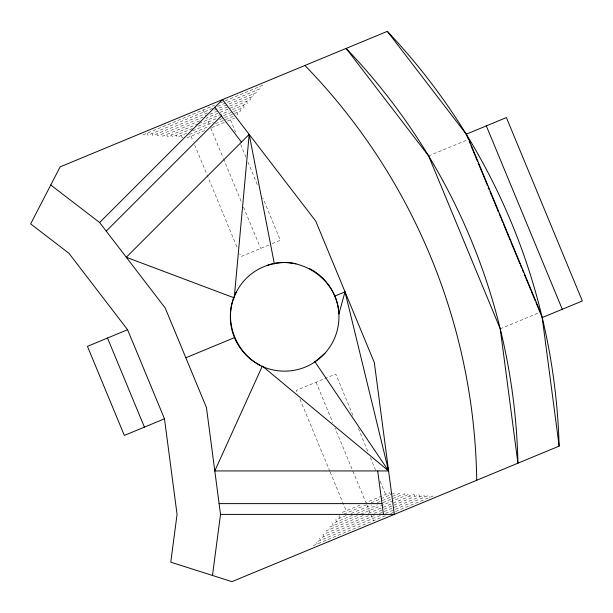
<?xml version="1.0" encoding="UTF-8"?>
<svg xmlns="http://www.w3.org/2000/svg" width="613" height="613" viewBox="0 0 613 613"><rect width="100%" height="100%" fill="white"/><g stroke="black" fill="none" stroke-linecap="round" stroke-linejoin="round"><path stroke-width="0.46" stroke-dasharray="3.06 2.3" d="M143.059 134.883L214.527 105.275M220.351 102.869L263.49 85M212.657 108.401L147.94 135.212L147.112 133.205M217.592 106.363L260.272 88.686L259.437 86.678M207.462 112.907L152.821 135.542L151.986 133.534M214.213 110.11L257.054 92.364L256.219 90.356M203.278 116.991L157.702 135.871L156.867 133.864M209.914 114.24L253.836 96.049L253 94.042M199.585 120.868L162.583 136.201L161.748 134.193M198.137 123.826L167.464 136.53L166.629 134.523M198.98 123.474L229.07 111.014M232.381 109.643L247.399 103.421L246.572 101.413M192.329 128.584L172.345 136.86L171.51 134.852M198.305 126.109L217.561 118.133M223.622 115.619L244.181 107.106L243.353 105.099M186.559 133.327L177.218 137.189L176.391 135.182M192.712 130.776L213.217 122.278M219.646 119.619L240.963 110.784L240.135 108.777M183.049 137.128L182.099 137.519L181.272 135.511M189.333 134.523L208.328 126.661M215.523 123.673L233.132 116.386M236.802 114.861L237.744 114.47L236.917 112.463M186.98 137.848L206.359 129.826M211.608 127.65L224.703 122.225M227.569 121.037L234.526 118.156M428.617 155.924L467.014 140.025M268.915 245.001L240.917 256.602L239.821 253.966M272.134 243.667L280.363 240.258L262.885 198.068M500.239 328.836L538.635 312.929M360.03 505.074L342.161 512.476L342.989 514.483M339.886 515.771L338.943 516.161L339.771 518.169M343.801 514.154L365.961 504.966M371.156 502.821L390.856 494.66M391.554 494.369L394.588 493.113L395.416 495.12M346.153 515.525L335.725 519.847L336.552 521.855M351.211 513.433L371.716 504.936M377.309 502.622L399.469 493.442L400.297 495.45M352.49 515.257L332.507 523.533L333.334 525.54M356.758 513.487L377.723 504.805M382.918 502.652L404.35 493.771L405.178 495.779M357.364 515.587L329.288 527.218L330.116 529.226M360.804 514.161L409.223 494.101L410.059 496.109M363.195 515.525L326.07 530.896L326.905 532.904M368.336 513.395L414.104 494.43L414.94 496.438M368.428 515.702L322.852 534.582L323.687 536.59M374.236 513.303L418.985 494.768L419.821 496.768M374.282 515.633L319.634 538.268L320.469 540.275M379.34 513.541L423.867 495.097L424.702 497.105M380.167 515.548L316.415 541.953L317.25 543.961M385.408 513.372L428.748 495.427L429.583 497.434M313.197 545.639L387.094 515.027M390.711 513.533L433.629 495.756M249.782 97.728L250.617 99.735L206.596 117.964L209.922 125.994M390.535 494.791L389.707 492.783L365.93 502.629L334.982 427.912M230.48 119.834L235.576 132.14M240.679 144.446L246.135 157.633M247.959 162.024L258.15 186.643M352.889 415.346L335.771 374.037L296.324 390.374L297.78 393.891M358.352 428.533L368.183 452.264M370.367 457.543L376.19 471.604M380.198 481.274L385.654 494.461M203.271 109.942L205.769 115.964M210.757 128.002L223.132 157.893M223.5 158.767L241.706 202.719M243.522 207.117L260.64 248.434M316.047 382.206L332.798 422.641M366.766 504.637L370.091 512.667M370.919 514.675L373.417 520.698M191.034 136.17L193.218 141.45M194.673 144.967L237.637 248.686M299.964 399.163L329.825 471.244M330.185 472.125L346.207 510.805"/><path stroke-width="0.92" d="M249.192 134.385L234.235 297.887L126.301 257.284L249.192 134.385L274.379 263.988M212.481 575.454L220.519 514.391L206.451 407.553L165.219 308.002L99.62 222.511L50.756 185.019M334.46 296.217L345.027 291.834L338.889 314.017C337.732 279.628 300.401 253.958 267.873 265.191M236.258 292.179C220.067 322.538 239.56 363.432 273.344 369.968A54.312 54.312 0 0 0 309.32 268.463M99.62 222.511L222.511 99.62L315.733 221.101L374.328 362.574L394.32 514.391L220.519 514.391M106.233 231.132L221.439 115.926M314.216 362.406L324.997 353.203M468.439 139.496L466.248 134.201L387.324 31.347L60.135 166.882L30.65 223.891L68.894 253.238L127.588 329.725L164.483 418.802L177.065 514.391L170.774 562.182L231.936 581.653L559.133 446.118L542.206 317.588L536 302.6M466.248 134.201L506.392 117.573L582.35 300.96L542.206 317.588M127.588 329.725L87.444 346.353L124.339 435.429L164.483 418.802M185.831 357.777L234.833 337.479M219.102 503.618L382.022 503.618M214.834 107.298L241.476 142.101M314.952 361.777L388.596 470.937L214.795 470.937L262.333 366.068L388.596 470.937L345.027 291.834M486.316 125.887L562.282 309.274M468.761 139.297L540.382 312.209M469.167 141.258L470.263 143.902M470.991 145.664L477.565 161.533M478.301 163.296L487.427 185.341M488.155 187.103L489.251 189.746M489.986 191.509L498.384 211.791M499.112 213.554L500.944 217.96M501.672 219.722L502.767 222.366M503.495 224.136L510.07 240.005M510.798 241.767L519.931 263.805M520.659 265.575L521.755 268.218M522.483 269.981L523.579 272.624M524.314 274.386L530.889 290.255M531.617 292.018L535.272 300.837M107.513 338.039L144.415 427.115M377.685 470.937L383.454 514.391M304.922 65.484A607.598 607.598 0 0 1 476.722 480.255M387.324 31.347A628.731 628.731 0 0 1 559.133 446.118M259.981 365.233A54.312 54.312 0 0 1 295.956 263.728M428.617 155.924L346.123 48.419A618.149 618.149 0 0 1 517.924 463.19L500.239 328.836L428.617 155.924"/></g></svg>
